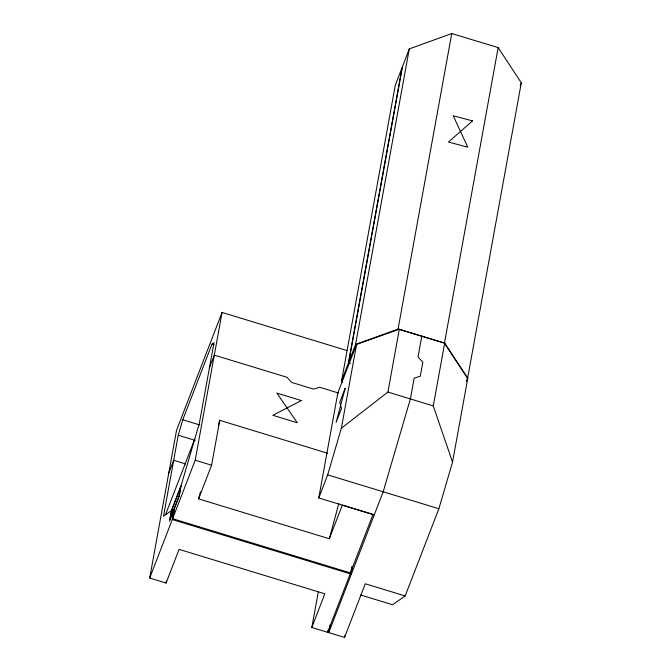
<?xml version="1.0" encoding="UTF-8"?>
<svg xmlns="http://www.w3.org/2000/svg" width="671" height="671" viewBox="0 0 671 671"><rect width="100%" height="100%" fill="white"/><g stroke="black" fill="none" stroke-linecap="round" stroke-linejoin="round"><path stroke-width="1.01" d="M350.254 573.822L327.649 632.3L311.822 627.477L324.831 593.818L179.082 549.364L166.072 583.024L149.7 578.025L176.548 430.262L222.067 312.451L346.932 350.53M178.234 435.227L163.523 516.15L171.415 510.631L181.17 485.393L199.287 423.586L213.999 342.663L212.028 344.047L182.764 419.778L178.234 435.227L195.269 440.428M171.415 510.631L169.495 521.191L179.249 495.944L181.17 485.393M171.617 510.497L169.948 519.648L179.056 496.087L180.717 486.936L171.617 510.497L173.613 511.109M174.208 508.987L172.296 519.547L350.799 573.99L352.342 566.433M174.535 508.148L172.615 518.7L351.118 573.143M166.072 583.024L166.442 580.977M149.7 578.025L195.219 460.222L222.067 312.451M350.765 571.013L350.421 572.933L373.017 514.447L342.336 505.095L329.335 538.754L198.591 498.872L211.591 465.213L219.752 420.331L327.54 453.21M374.242 514.875L318.759 497.949L337.857 392.862L355.848 346.303M341.581 380.885L395.286 85.351L402.13 67.469L348.417 363.003L341.581 380.885L342.68 382.554M409.276 48.916L402.432 66.806L348.727 362.34L355.563 344.449L409.276 48.916L451.759 33.55L498.159 47.591L521.3 82.818L467.595 378.352L466.513 381.178M318.759 497.949L327.674 474.875L341.363 428.199L356.595 344.366L399.32 329.268L444.68 343.099L467.779 378.259L452.539 462.126L438.876 508.727L405.175 595.949L392.594 604.739L360.671 595.001M311.822 627.477L318.314 591.772M327.649 632.3L328.027 630.245M405.175 595.949L365.267 583.778L344.533 637.45L328.748 632.636L330.241 624.391M350.799 573.99L352.191 566.307M355.563 344.449L398.054 329.084L451.759 33.55M341.363 428.199L387.913 392.065L399.32 329.268M344.533 637.45L344.902 635.412M421.807 336.129L418.016 356.989L422.831 362.172L420.272 376.246L414.175 378.1L410.384 398.96L383.166 491.793M467.595 378.352L444.454 343.124L498.159 47.591M452.539 462.126L433.265 405.938L444.68 343.099M198.591 498.872L200.486 491.826M218.394 425.364L219.752 420.331M329.335 538.754L338.83 503.51M520.226 85.645L521.3 82.818M168.798 472.938L173.672 460.314L185.607 463.955M209.436 367.75L214.317 355.127L286.92 377.27L291.742 382.453L313.575 389.113L319.673 387.268L338.721 393.072M165.494 514.766L194.758 439.035M328.748 632.636L383.183 491.742M466.655 381.17L467.779 378.259M398.054 329.084L444.454 343.124M348.417 363.003L350.346 363.581M387.913 392.065L433.265 405.938M212.028 344.047L214.032 344.651M182.764 419.778L199.799 424.969M327.674 474.875L438.876 508.727M195.219 460.222L211.591 465.213M345.146 388.383L336.096 422.436L341.489 408.471L339.744 402.348L345.146 388.383M472.518 120.881L448.471 142.059L467.746 147.159L453.244 115.764L472.518 120.881M301.313 400.562L272.829 415.307L297.278 422.764L276.863 393.105L301.313 400.562"/></g></svg>
